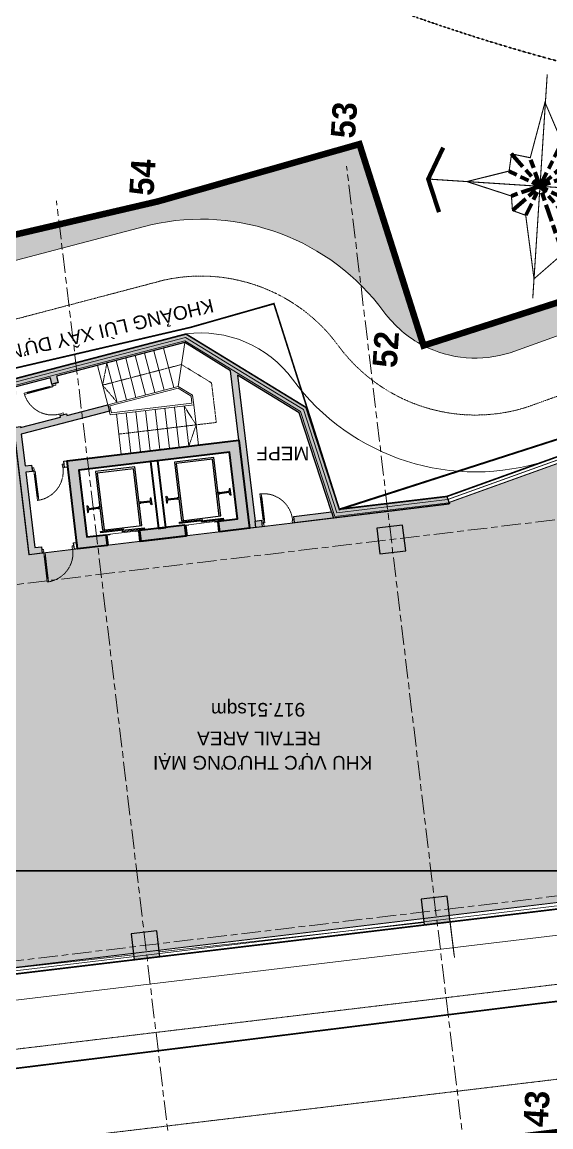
# Model space of a CAD drawing. Header units: millimetres. Extents: x -100356 to 314685, y 446 to 1273965.
# Drawn here: x 105653 to 121943, y 502782 to 536782 of the extents above; entities that cross this region are included whole.
import ezdxf
from ezdxf.xclip import XClip

# ---------------------------------------------------------------- set-up
doc = ezdxf.new("R2010")
doc.units = ezdxf.units.MM
doc.header["$XCLIPFRAME"] = 2
for name, pattern in [('20180221 BF$0$2-2', [10, 5, -5]), ('20180221 BF$0$b2$0$Kume - Key Plan Boundary', [16, 7.999999999999999, -2, 4, -2]), ('20180221 BF$0$b2$0$Kume - Setback', [13, 4.999999999999999, -2, 4, -2]), ('20180221 BF$0$Core - tb$0$HIDDEN', [0.375, 0.25, -0.125]), ('20180221 BF$0$DASHDOT', [1, 0.5, -0.25, 0, -0.25]), ('20180221 BF$0$HIDDEN', [0.375, 0.25, -0.125]), ('20180330-Ascent Plaza-TP-Ban ve so bo$0$gf$0$Dash', [6, 3, -3]), ('CENTER2', [28.574999999999996, 19.05, -3.174999999999999, 3.174999999999999, -3.174999999999999]), ('Dash', [6, 3, -3]), ('DASHED2', [0.375, 0.25, -0.125]), ('gf$0$CENTER2', [28.574999999999996, 19.05, -3.174999999999999, 3.174999999999999, -3.174999999999999]), ('gf$0$Core - tb$0$HIDDEN', [0.375, 0.25, -0.125]), ('gf$0$Dash', [6, 3, -3]), ('gf$0$Kume - Grid Line', [10.5, 5.999999999999999, -1.25, 2, -1.25])]:
    doc.linetypes.add(name, pattern=pattern)
for name, color, linetype in [('20180221 BF$0$10', 1, 'Continuous'), ('20180221 BF$0$sohieu_diem', 2, 'Continuous'), ('20180221 BF$0$TREE', 99, 'Continuous'), ('gf$0$Core - tb$0$CT3 MBT 11-31$0$Nqh-ME-01', 8, 'Continuous'), ('NAM', 3, 'Continuous')]:
    doc.layers.add(name, color=color, linetype=linetype)
for name, color, linetype, lineweight in [('20180221 BF$0$@ color hatch', 7, 'Continuous', 13), ('20180221 BF$0$b2$0$C-_SITEBNRY_E', 1, '20180221 BF$0$b2$0$Kume - Key Plan Boundary', 100), ('20180221 BF$0$QHH ÐỀ XUẤT ÐIỀU CHỈNH', 5, '20180221 BF$0$HIDDEN', 30), ('20180221 BF$0$setback', 1, 'Continuous', 13), ('20180221 BF$0$TUONG 2', 2, 'Continuous', 25), ('20180330-Ascent Plaza-TP-Ban ve so bo$0$@ color hatch', 7, 'Continuous', 13), ('20180330-Ascent Plaza-TP-Ban ve so bo$0$gf$0$A-_DETA----_E', 8, 'Continuous', 9), ('20180330-Ascent Plaza-TP-Ban ve so bo$0$KÍNH', 150, 'Continuous', 9), ('@ color hatch', 7, 'Continuous', 13), ('A.Axis', 251, 'CENTER2', 13), ('gf$0$A-_DETA----_E', 8, 'Continuous', 9), ('gf$0$A-_DOOR----_E', 7, 'Continuous', 9), ('gf$0$A-_WALLPRTN_E', 1, 'Continuous', 9), ('gf$0$A.Axis', 251, 'gf$0$CENTER2', 13), ('gf$0$A1 - dp$0$TUONG 2', 2, 'Continuous', 35), ('gf$0$Core - tb$0$1-thaythuong', 9, 'Continuous', 13), ('gf$0$Core - tb$0$A.Concrete', 210, 'Continuous', 35), ('gf$0$Core - tb$0$A.Thin', 8, 'Continuous', 13), ('gf$0$Core - tb$0$CUA', 5, 'Continuous', 9), ('GJ', 1, 'Continuous', 13), ('Hatch-wall', 251, 'Continuous', 5), ('KÍNH', 150, 'Continuous', 9), ('S-_COLN----_E', 7, 'Continuous', 9), ('TEXT', 6, 'Continuous', 20), ('TXT', 1, 'Continuous', 25)]:
    doc.layers.add(name, color=color, linetype=linetype, lineweight=lineweight)
doc.styles.add('20180221 BF$0$VAPTIMN', font='VNI-Aptima-Bold.TTF')
doc.styles.add('VnArial', font='Font - TrueType - Arial.ttf')

# ---------------------------------------------------------------- blocks, each defined once
blk = doc.blocks.new('gf$0$grid tower-gf')
at = {"layer": 'gf$0$A.Axis', "linetype": 'gf$0$Kume - Grid Line', "lineweight": 9, "ltscale": 100}
for p, q in [((-36334.14775710256, 25424.10828849398), (-32072.21389847872, -10155.64992343687)), ((-45270.26451454568, 24353.69239791072), (-41008.33065592189, -11226.06581402017)), ((-5450.200873018475, 16270.96912280655), (-66811.21818216422, 8920.818070296635)), ((-4082.447006091184, 4852.59579910124), (-65443.4643152369, -2497.555253408675))]:
    blk.add_line(p, q, dxfattribs=at)
blk = doc.blocks.new('Square - Concrete - 800-2072531-IDEA-1st Storey')
at = {"layer": 'Hatch-wall', "ltscale": 0.5}
h = blk.add_hatch(color=256, dxfattribs=at)
h.dxf.hatch_style = 1
h.paths.add_polyline_path([(-400.0000000000582, 400.0000000000146), (400, 400.0000000000073), (399.9999999999418, -400), (-400.0000000000582, -399.9999999999927)])
at = {"layer": 'S-_COLN----_E', "lineweight": 25}
for p, q in [((400, 400), (-400.0000000000582, 400)), ((-400.0000000000582, 400), (-400.0000000000582, -399.9999999999927)), ((399.9999999999418, -400), (400, 400)), ((-400.0000000000582, -399.9999999999927), (399.9999999999418, -400))]:
    blk.add_line(p, q, dxfattribs=at)
at = {"layer": 'TEXT', "color": 7, "ltscale": 0.5}
blk.add_lwpolyline([(-400.0000000000582, 400.0000000000146), (400, 400.0000000000073), (399.9999999999418, -400), (-400.0000000000582, -399.9999999999927)], close=True, dxfattribs=at)
blk = doc.blocks.new('SITE')
at = {"layer": 'GJ', "color": 2, "linetype": 'DASHED2', "ltscale": 200, "const_width": 50, "elevation": -1.53277294855317e-06}
blk.add_lwpolyline([(-1160.81639505917, 11822.56543983352), (38571.89058090094, 16750.10564390331), (72293.83119198002, 20682.01865234907), (72665.93298668478, 20725.40091659437), (70991.79475905074, 24793.97242829512), (67558.71321172311, 33008.61330619716), (67488.72564941837, 32988.16896476794), (63296.97417460548, 41856.2439627928), (55641.11397701863, 39398.49793158652), (32498.0134045966, 31968.91299656802), (30483.45593920327, 38296.36017735372), (27912.23902114679, 37565.9203514136), (20347.20191071602, 35807.48221048719), (-530.79163456487, 30760.13330863212), (-1185.958083242935, 35376.60854589431)], dxfattribs=at)
at = {"layer": 'TEXT', "insert": (28663.16985783901, 38043.27931546709, -1.948401880183878e-06), "char_height": 419.9999999999997, "width": 9274.317394939351, "attachment_point": 1, "rotation": 193.0884707814599, "style": 'VnArial'}
blk.add_mtext('KHOẢNG LÙI XÂY DỰNG (4m)', dxfattribs=at)
blk = doc.blocks.new('SECTION SYMBOL 2')
at = {"layer": 'TXT', "linetype": '20180221 BF$0$Core - tb$0$HIDDEN', "ltscale": 300, "const_width": 50, "elevation": -6.835362139881934e-05}
blk.add_lwpolyline([(76548.48422347303, -10458.68539390172), (-5470.140178640315, -10458.68539390172), (-5470.140178640315, -5227.792374822719), (-37733.1129112466, -5227.792393400334)], dxfattribs=at)
blk = doc.blocks.new('20180221 BF$0$HOAGIO')
for p, q in [((-25.45584412271637, -25.45584412271455), (14.1421356237297, 14.1421356237297)), ((27.57716446627455, -27.57716446627455), (-12.02081528017243, 12.02081528017152)), ((-7.653668647301856, -18.47759065022546), (6.122934917841121, 14.78207252018001)), ((11.86318640331683, -28.64026550784911), (-5.357568053112117, 12.93431345515819)), ((-30.48802457287365, -12.62855326804856), (12.93431345515728, 5.357568053112117)), ((21.2492292477591, -8.801718944398088), (-13.85819298767001, 5.740251485476619))]:
    blk.add_line(p, q)
for points, const_width in [([(-15.00000000000091, 46), (-9.095e-13, 52), (14.99999999999909, 46)], 2), ([(-9.095e-13, -52), (-9.095e-13, 52)], 0.5), ([(39.99999999999818, 0), (12.93431345515728, 5.357568053112117), (14.1421356237297, 14.1421356237297), (6.122934917841121, 14.78207252018001), (-9.095e-13, 34), (-5.357568053112117, 12.93431345515819), (-12.02081528017243, 12.02081528017152), (-13.85819298767001, 5.740251485476619), (-43.00000000000091, 0), (-30.48802457287365, -12.62855326804856), (-25.45584412271637, -25.45584412271455), (-7.653668647301856, -18.47759065022546), (-9.095e-13, -32), (11.86318640331683, -28.64026550784911), (27.57716446627455, -27.57716446627455), (21.2492292477591, -8.801718944398088), (38.99949714571085, 0.1980464127627783)], 0.5), ([(-52.00000000000091, 0), (51.99999999999818, 0)], 0.5)]:
    blk.add_lwpolyline(points, dxfattribs=dict(const_width=const_width))
blk = doc.blocks.new('20180221 BF$0$hientrang')
at = {"layer": '20180221 BF$0$10', "color": 1, "linetype": 'Continuous'}
for p, q in [((-63693.49329645954, 23681.6526457718, -1.858179988284186e-06), (-65904.15067557647, 31044.46418409038, -1.886014317536145e-06)), ((-63693.49329680879, 23681.65264577174, -1.858179988294717e-06), (-61541.21137807715, 17598.9162103057, -1.825363455708621e-06)), ((-61541.21137807715, 17598.9162103057, -1.825363455708621e-06), (-67604.21434801377, 15236.60907814873, -2.020484696103387e-06)), ((-67604.21434801377, 15236.60907814873, -2.020484696103387e-06), (-60190.24745342977, -3657.663051858603, -1.896598887675857e-06))]:
    blk.add_line(p, q, dxfattribs=at)
at = {"layer": '20180221 BF$0$10', "color": 1}
for p, q in [((-63693.49329564918, 23681.65264227794, -1.858179988278169e-06), (-65904.15067336091, 31044.46418711438, -1.886014317453461e-06)), ((-61541.21137796017, 17598.91621053877, -1.825363455703878e-06), (-63693.49329564918, 23681.65264227794, -1.858179988278169e-06)), ((-67604.21434824704, 15236.60907791596, -2.020484696111641e-06), (-61541.21137796017, 17598.91621053877, -1.825363455703878e-06)), ((-60190.24745377835, -3657.663051159296, -1.896598887682674e-06), (-67604.21434824704, 15236.60907791596, -2.020484696111641e-06))]:
    blk.add_line(p, q, dxfattribs=at)
at = {"layer": '20180221 BF$0$QHH ÐỀ XUẤT ÐIỀU CHỈNH', "linetype": '20180221 BF$0$2-2'}
blk.add_arc((210.2957807040584, -198.7077656214242, -5.848849489494402e-08), 59999.99999999986, 129.2709917849715, 179.618710633159, dxfattribs=at)
at = {"layer": '20180221 BF$0$setback', "color": 1, "linetype": '20180221 BF$0$DASHDOT', "ltscale": 200, "const_width": 199.9999999999989, "elevation": -1.53136088444266e-06}
blk.add_lwpolyline([(-98301.24391884258, 45605.8400378988), (-91529.78281577869, 9755.653253143071), (-85475.32684308884, -23635.66052553951), (-84460.66464128305, -29232.03362135284), (-81748.94080596283, -27875.47408140535), (-75755.22705784888, -24953.07855212162), (-64558.19236922431, -19417.28464416036), (-64637.91309548572, -19197.1832905529), (-55971.82822106247, -14408.17786640307), (-60190.24745332839, -3657.663051591982), (-67604.21434813045, 15236.60907791619), (-61541.21137807715, 17598.9162103057), (-63693.49329518929, 23681.65263762069), (-65904.15067941154, 31044.46418945078)], dxfattribs=at)
at = {"layer": '20180221 BF$0$sohieu_diem', "color": 3, "const_width": 93.75093750937491}
for points, elevation in [([(-63740.36872624262, 23681.71212892618, 1), (-63646.61786413623, 23681.59314631578, 1)], -1.856767924191024e-06), ([(-61588.08680913045, 17598.97570161114, 1), (-61494.33594702389, 17598.85671900027, 1)], -1.823951391610797e-06), ([(-67651.08977918379, 15236.6685692211, 1), (-67557.33891707732, 15236.54958661046, 1)], -2.019072632010319e-06)]:
    blk.add_lwpolyline(points, format="xyb", close=True, dxfattribs=dict(at, elevation=elevation))
at = {"layer": '20180221 BF$0$b2$0$C-_SITEBNRY_E', "color": 40, "linetype": '20180221 BF$0$b2$0$Kume - Setback', "lineweight": 18, "xscale": 66.35369608040816, "yscale": 66.35369602802675, "zscale": 66.35369609467332, "rotation": 359.9272838924928}
blk.add_blockref('20180221 BF$0$HOAGIO', (-62485.36325135281, 11967.11749795661, -6.943797690402102e-05), dxfattribs=at)
at = {"layer": '20180221 BF$0$sohieu_diem', "color": 3, "style": '20180221 BF$0$VAPTIMN'}
for s, p in [('54', (-63543.30154378183, 23831.46364467475, -1.852865715758786e-06)), ('53', (-61391.01962666942, 17748.72721735958, -1.820049183178559e-06)), ('52', (-68354.116887349, 16017.38481258485, -2.038967899206404e-06)), ('43', (-91379.59106437111, 9905.464260197245, -2.764921938109178e-06))]:
    blk.add_text(s, height=750.0075000750003, rotation=359.9272838922649, dxfattribs=at).set_placement(p)
blk = doc.blocks.new('gf$0$Chindler Elevator - Passenger_Servic - Passenger - 1_35t _18 Người_-1545864-IDEA-1st Storey')
at = {"layer": 'gf$0$Core - tb$0$CT3 MBT 11-31$0$Nqh-ME-01'}
for p, q in [((-610, 315.0000000000073), (-609.9999999999709, 2130.000000000015)), ((-609.9999999999709, 2130.000000000015), (610.0000000000146, 2130.000000000015)), ((-559.9999999999854, 2080.000000000016), (560.0000000000146, 2080.000000000018)), ((-559.9999999999854, 315.0000000000109), (-559.9999999999854, 2080.000000000016)), ((560.0000000000146, 2080.000000000018), (560.0000000000146, 315.0000000000073)), ((610.0000000000146, 2130.000000000015), (610.0000000000146, 315.0000000000036)), ((-999.9999999999854, 1115.000000000015), (-969.9999999999854, 1115.000000000016)), ((-1000, 915.0000000000127), (-999.9999999999854, 1115.000000000015)), ((-969.9999999999854, 1115.000000000016), (-950, 1030.000000000018)), ((-950, 1030.000000000018), (-659.9999999999854, 1030.000000000015)), ((-949.9999999999854, 1000.000000000016), (-950, 1030.000000000018)), ((-659.9999999999854, 1040.000000000013), (-610, 1040.000000000018)), ((-660, 990.0000000000146), (-659.9999999999854, 1040.000000000013)), ((-610, 990.0000000000164), (-610, 1040.000000000018)), ((660.0000000000146, 1040.000000000009), (610.0000000000146, 1040.000000000013)), ((610.0000000000146, 1040.000000000013), (610.0000000000146, 990.0000000000091)), ((660.0000000000146, 1040.000000000009), (660.0000000000146, 990.0000000000109)), ((950, 1030.000000000007), (660.0000000000146, 1030.000000000009)), ((970, 1115.000000000007), (950, 1030.000000000007)), ((950, 1030.000000000007), (950.0000000000146, 1000.000000000009)), ((1000.000000000015, 1115.000000000007), (970, 1115.000000000007)), ((1000.000000000015, 1115.000000000007), (1000, 915.0000000000091)), ((-1000, 915.0000000000127), (-969.9999999999854, 915.0000000000127)), ((-969.9999999999854, 915.0000000000127), (-949.9999999999854, 1000.000000000016)), ((-949.9999999999854, 1000.000000000016), (-660, 1000.000000000015)), ((-660, 990.0000000000146), (-610, 990.0000000000164)), ((660.0000000000146, 990.0000000000109), (610.0000000000146, 990.0000000000091)), ((950.0000000000146, 1000.000000000009), (660, 1000.000000000009)), ((970, 915.0000000000109), (950.0000000000146, 1000.000000000009)), ((1000, 915.0000000000091), (970, 915.0000000000109)), ((1.455191522836685e-11, 237.4999999999945), (-674.9999999999854, 237.4999999999982)), ((-674.9999999999854, 237.4999999999982), (-674.9999999999854, 194.9999999999982)), ((-674.9999999999854, 194.9999999999982), (0, 194.9999999999964)), ((610.0000000000146, 315.0000000000036), (-610, 315.0000000000073)), ((-404.9999999999854, 165), (-524.9999999999854, 164.9999999999982)), ((-524.9999999999854, 164.9999999999982), (-524.9999999999854, -165.0000000000018)), ((-495, -165), (-494.9999999999854, 149.9999999999982)), ((-494.9999999999854, 149.9999999999982), (-404.9999999999854, 149.9999999999964)), ((-404.9999999999854, 149.9999999999964), (-404.9999999999854, 165)), ((675, 280), (-30, 279.9999999999982)), ((-30, 279.9999999999982), (-29.99999999998545, 237.4999999999945)), ((-29.99999999998545, 237.4999999999945), (675, 237.4999999999964)), ((0, 194.9999999999964), (1.455191522836685e-11, 237.4999999999945)), ((525.0000000000146, 165), (405.0000000000146, 165)), ((405.0000000000146, 165), (405, 150)), ((405, 150), (495.0000000000146, 149.9999999999982)), ((495.0000000000146, 149.9999999999982), (495.0000000000146, -165.0000000000018)), ((525.0000000000146, -165), (525.0000000000146, 165)), ((675, 237.4999999999964), (675, 280)), ((-524.9999999999854, -165.0000000000018), (-495, -165)), ((495.0000000000146, -165.0000000000018), (525.0000000000146, -165))]:
    blk.add_line(p, q, dxfattribs=at)
blk = doc.blocks.new('*U565')
blk.add_line((69.99999999998566, -100.0000000000102), (69.99999999990601, -800.0000000000101))
for points in [[(1.597125426381356e-11, 110.0000000000001), (60.00000000001597, 109.9999999999914), (60.00000000000564, 39.99999999999136), (50.00000000000564, 39.99999999999281), (50, -7.204903340607416e-12), (0, 0)], [(1000.000000000016, 109.999999999877), (940.0000000000161, 109.9999999998857), (940.0000000000057, 39.99999999988565), (950.0000000000057, 39.99999999988422), (950, -1.158060314311361e-10), (1000, -1.230393564811739e-10)], [(50, -7.204903340607416e-12), (49.99999999989144, -900.0000000000074), (89.99999999989144, -900.0000000000128), (90, -1.297451035497943e-11)], [(49.99999999998567, -100.0000000000073), (89.99999999998566, -100.000000000013), (89.99999999990601, -800.0000000000128), (49.999999999906, -800.0000000000069)]]:
    blk.add_lwpolyline(points, close=True)
at = {"linetype": 'gf$0$Core - tb$0$HIDDEN'}
blk.add_arc((50, -7.204903340607416e-12), 900.0000000000005, 269.9999999999899, 359.9999999999918, dxfattribs=at)
blk = doc.blocks.new('*U566')
blk.add_line((70.00000000001455, 99.99999999998994), (70.00000000013709, 799.99999999999))
for points in [[(50, -7.23332505003782e-12), (50.0000000001514, 899.999999999993), (90.00000000015142, 899.9999999999868), (90, -1.301714291912504e-11)], [(50.00000000001455, 99.99999999999284), (90.00000000001455, 99.99999999998704), (90.00000000013709, 799.9999999999868), (50.00000000013708, 799.9999999999925)], [(-1.580247044330463e-11, -110.0000000000001), (59.9999999999842, -110.0000000000087), (59.99999999999409, -40.0000000000087), (49.99999999999409, -40.00000000000725), (50, -7.23332505003782e-12), (0, 0)], [(999.9999999999844, -110.0000000001659), (939.9999999999844, -110.0000000001572), (939.9999999999941, -40.00000000015717), (949.9999999999941, -40.00000000015864), (950, -1.586073494763696e-10), (1000, -1.65812252816977e-10)]]:
    blk.add_lwpolyline(points, close=True)
at = {"linetype": 'gf$0$Core - tb$0$HIDDEN'}
blk.add_arc((50, -7.23332505003782e-12), 900.0000000000005, 359.9999999999918, 89.99999999999349, dxfattribs=at)

msp = doc.modelspace()

# ---------------------------------------------------------------- hatches: boundary and pattern name
at = {"layer": '@ color hatch', "ltscale": 0.5}
h = msp.add_hatch(dxfattribs=at)
h.set_pattern_fill('CROSS', color=139, scale=300)
h.set_pattern_definition([(0, (403133.1360193419, 611737.2349719522), (75, 75), [37.5, -112.5]), (90, (403151.8860193419, 611718.4849719522), (-74.99999999999999, 75), [37.5, -112.5])])
edge = h.paths.add_edge_path()
edge.add_line((89436.41709658997, 521620.8453593897), (87938.48235613159, 521231.1742295966))
edge.add_arc((86679.68343367339, 526070.1230072558), 4999.999999999264, 219.0014867065798, 284.5816716310036, ccw=False)
edge.add_line((82794.0352754882, 522923.4202264415), (81729.2710505087, 522923.4202264415))
edge.add_line((81729.2710505087, 522923.4202264415), (79041.02479783299, 532423.4178103965))
edge.add_line((79041.02479783299, 532423.4178103965), (42090.75543612409, 532423.4178103965))
edge.add_line((42090.7554361241, 532423.4178103965), (42090.80499125597, 532512.6047125595))
edge.add_arc((42490.80492951057, 532512.3824596365), 400.0000000000508, 90.39875409708452, 179.968164612199, ccw=False)
edge.add_line((42488.02112322329, 532912.3727725475), (76917.82862226438, 533151.9933620731))
edge.add_arc((76941.99378300538, 529679.8299968787), 3472.247455120651, 7.678331574966876, 90.39875409707878, ccw=False)
edge.add_line((80383.10837459184, 530143.761842264), (80769.82105241953, 527418.7648844988))
edge.add_arc((87700.50644836888, 528402.3197105001), 7000.127152657728, 188.0770856720448, 284.3581726426067)
edge = h.paths.add_edge_path()
edge.add_arc((87695.42396088385, 528401.5176587474), 3494.982392217105, 188.0757745180814, 235.93068043314912, ccw=False)
edge.add_line((84235.10080474713, 527910.5333646896), (83848.38812691938, 530635.5303224549))
edge.add_arc((76917.82862226466, 529651.9933620733), 6999.999999999753, 8.077085672045449, 90.0000000000019)
edge.add_line((76917.82862226442, 536651.9933620731), (76917.56209183733, 536667.4240833559))
edge.add_line((76917.56209183733, 536667.4240833559), (84112.83309945445, 536955.0934179454))
edge.add_line((84112.83309945445, 536955.0934179454), (85737.55052089637, 525506.4125630904))
edge = h.paths.add_edge_path()
edge.add_line((85737.68835644277, 525506.3918420575), (102351.4454624854, 529522.8423933522))
edge.add_line((102351.4454624854, 529522.8423933522), (109839.3445053273, 531263.3503485854))
edge.add_line((109839.3445053273, 531263.3503485854), (116045.9014923957, 533026.5895109922))
edge.add_line((116045.9014923957, 533026.5895109922), (118019.9537081746, 526826.3637333594))
edge.add_arc((119619.6628507639, 529939.389698415), 3499.999999999136, 216.3524948346986, 242.80245899708592, ccw=False)
edge.add_arc((111163.1147119991, 523715.5007552655), 6999.999999996357, 36.35249483465252, 102.7523131960873)
edge.add_line((109617.9570264048, 530542.8346219076), (88525.6975026797, 525000.3528360141))
edge.add_arc((87703.24956619726, 528402.349219283), 3499.999999999753, 235.8342466810172, 283.59074592841307, ccw=False)
edge = h.paths.add_edge_path()
edge.add_line((118016.9483804641, 526825.3409075359), (137345.3674876983, 533030.2980131368))
edge.add_line((137345.3674876983, 533030.2980131368), (137832.9650822176, 532765.5220722668))
edge.add_line((137832.9650822176, 532765.5220722667), (120689.4852287148, 526606.9011268471))
edge.add_arc((119617.6968903851, 529951.9454292522), 3512.556281005599, 242.88861355448068, 287.76602013383024, ccw=False)
edge = h.paths.add_edge_path()
edge.add_line((97071.04676677175, 507765.1966983163), (96437.5950026257, 506959.2908646603))
edge.add_line((96437.5950026257, 506959.2908646603), (94736.3795191504, 508296.4668772862))
edge.add_arc((90719.59838850446, 503186.1372059011), 6500.000000134758, 51.83222342958886, 89.94552565730741)
edge.add_line((90725.77830571953, 509686.134268237), (89937.7828422947, 509686.134268237))
edge.add_line((89937.7828422947, 509686.134268237), (89937.78284235676, 510323.3297056261))
edge.add_line((89937.78284235676, 510323.3297056261), (93816.47426606352, 510323.3297056261))
edge.add_line((93816.47426606352, 510323.3297056261), (97071.04676677175, 507765.1966983163))
edge = h.paths.add_edge_path()
edge.add_line((79665.12967866861, 509835.3456129305), (80607.32094722106, 510323.3297052232))
edge.add_line((80607.32094722106, 510323.3297052232), (84937.78284229756, 510323.3297054101))
edge.add_line((84937.78284229756, 510323.3297054101), (84937.78284232352, 509723.3297054093))
edge.add_line((84937.78284232352, 509723.3297054093), (84791.23631615126, 509725.417757705))
edge.add_arc((84720.99482065636, 504795.6335855759), 4930.284560901516, 89.1836825342534, 127.1872254183928)
edge.add_line((81741.0247978324, 508723.4172500022), (80241.0247978324, 508723.4172500022))
edge.add_line((80241.0247978324, 508723.4172500022), (79665.12967866861, 509835.3456129305))
edge = h.paths.add_edge_path()
edge.add_line((91554.12393892846, 502708.4596272468), (85096.37468669545, 502708.4596272468))
edge.add_arc((85096.37468669539, 497708.4596272466), 5000.000000000175, 89.99999999999933, 96.86689803700875)
edge.add_line((84498.55836202383, 502672.5925466957), (82274.94700932717, 502404.8093934366))
edge.add_arc((82696.5315840002, 498932.5763338683), 3497.732976309268, 96.92273787894665, 140.0103766651834)
edge.add_line((80016.70553522701, 501180.3904547151), (79997.84024625899, 501152.1648820118))
edge.add_arc((80247.25841450835, 500985.4598210595), 299.9999999999886, 146.2421920089721, 281.3066389682706)
edge.add_line((80306.07634507834, 500691.2822368633), (81150.45971891475, 500860.108433436))
edge.add_line((81150.45971891475, 500860.108433436), (91589.80447458742, 502110.5890188023))
edge.add_arc((91554.12393892846, 502408.4596272468), 300.0000000000119, 276.8306492592316, 450)
h.paths.add_polyline_path([(73941.79359526366, 501126.3996667875), (75241.79359526355, 501126.3996667875), (75241.79359526355, 507544.3907764651), (73941.79359526355, 507544.3907764651)])
edge = h.paths.add_edge_path(flags=17)
edge.add_line((40779.51301659742, 501121.8494100659), (42692.5518764081, 501123.4329474772))
edge.add_arc((53136.53107315161, 502117.5537154353), 10491.18570816936, 185.4373749015582, 270.0199407326778)
edge.add_line((53140.18233555234, 491626.368642643), (67813.77533949964, 491626.368642643))
edge.add_arc((67287.2916141331, 491027.5145004929), 797.3778255295434, -40.56889931432357, 48.67962134484401, ccw=False)
edge.add_arc((65268.98842760285, 492825.0837575894), 3500.000000000181, 269.93668688141946, 318.56590344650164, ccw=False)
edge.add_line((65265.12085006368, 489325.0858944693), (50841.77155236195, 489341.0240247106))
edge.add_arc((50846.7314209481, 492844.4210051248), 3503.400491332957, 234.4519656234852, 269.918884628646, ccw=False)
edge.add_line((48809.90597394166, 489993.9548851544), (42103.13086189661, 494789.4881302398))
edge.add_arc((44138.86401757626, 497636.5551331159), 3499.999999999891, 180, 234.4341633763456, ccw=False)
edge.add_line((40638.86401757638, 497636.5551331159), (40779.51301659742, 501121.8494100659))
edge = h.paths.add_edge_path()
edge.add_line((27372.83717510086, 515162.9153750066), (27196.60972214973, 510021.1920555928))
edge.add_line((27196.60972214973, 510021.1920555927), (29828.17622807883, 508257.7411276089))
edge.add_line((29828.17622807883, 508257.7411276089), (29796.31244695448, 507297.7850457795))
edge.add_line((29796.31244695448, 507297.7850457795), (35957.23296109464, 507270.2374234915))
edge.add_line((35957.23296109464, 507270.2374234915), (35974.31301791942, 504309.1371122743))
edge.add_line((35974.31301791942, 504309.1371122743), (35929.46099784114, 496299.1583750647))
edge.add_line((35929.46099784114, 496299.1583750647), (36078.37729873909, 490697.8795916096))
edge.add_line((36078.37729873909, 490697.8795916096), (36004.42971856257, 487696.4086664193))
edge.add_line((36004.42971856257, 487696.4086664193), (36054.20632055977, 485829.2950132075))
edge.add_line((36054.20632055977, 485829.2950132075), (72941.97586984938, 485774.8382270295))
edge.add_line((72941.97586984937, 485774.8382270295), (72941.97586984937, 491323.3442839534))
edge.add_line((72941.97586984937, 491323.3442839534), (71061.59820766379, 488875.0294890621))
edge.add_arc((64850.80312188458, 493645.1025074827), 7831.192259075477, 273.06104795365746, 322.4746790404605, ccw=False)
edge.add_line((65268.98842760297, 485825.0837575893), (50837.9039748226, 485841.0261615906))
edge.add_arc((50845.63704970269, 492841.0154144287), 6999.993524303777, 234.4341464026013, 269.936703849529, ccw=False)
edge.add_line((46774.17281798203, 487146.8878824784), (40067.39770565705, 491942.4211277639))
edge.add_arc((44138.86401627649, 497636.555132481), 6999.999998727482, 177.6276669867501, 234.4341633763442, ccw=False)
edge.add_line((37144.86347583791, 497926.3074793735), (37422.62485432746, 504627.5239867584))
edge.add_arc((33909.28826873563, 504508.0571201868), 3515.36716373504, 1.947525017635709, 89.89839567274701)
edge.add_arc((34399.46405272418, 515034.5361257405), 7027.799549573174, 178.9532999258249, 266.05142583584296, ccw=False)
edge = h.paths.add_edge_path(flags=17)
edge.add_line((32240.89168058556, 513417.6179930803), (32240.89168058556, 512245.4654582565))
edge.add_arc((34372.76763035257, 515031.3559150803), 3508.002380645896, 232.5753231733549, 269.9784317178729)
edge.add_line((34371.44708660739, 511523.3537829855), (42098.08250748005, 511523.3537829855))
edge.add_line((42098.08250748005, 511523.3537829855), (42098.08250748005, 513423.415117143))
edge.add_line((42098.08250748005, 513423.4151171431), (32240.89168058556, 513417.6179930803))
h.paths.add_polyline_path([(27674.14049410348, 527016.5163353699), (27686.99932180362, 527215.4012408063), (27259.68723729363, 527243.0289406403), (26871.54416097391, 528640.395280446), (26469.22147353185, 532762.1468678636), (26469.22147353185, 559295.0261272818), (25866.13472104159, 559191.9470268354), (26203.51330048817, 551702.1356839973), (26288.13492041901, 538646.21832502), (25993.28912159555, 535582.0883531683), (26674.45693019754, 528603.5992318147), (27105.00670549337, 527052.6121653989)])
h = msp.add_hatch(color=31, dxfattribs=at)
edge = h.paths.add_edge_path()
edge.add_line((46565.66519672563, 522823.290299081), (46565.66519672563, 527123.2589606773))
edge.add_line((46565.66519672563, 527123.2589606773), (44290.6651616618, 527123.2076584096))
edge.add_line((44290.6651616618, 527123.2076584096), (44290.67417672771, 529523.2951461959))
edge.add_line((44290.67417672771, 529523.295146196), (48841.02556865039, 529523.2726247321))
edge.add_line((48841.02556865039, 529523.2726247321), (48841.02556865039, 532223.290299081))
edge.add_line((48841.02556865039, 532223.290299081), (72890.7537965799, 532223.290299081))
edge.add_line((72890.75379657988, 532223.290299081), (72890.75379657988, 530723.3542821517))
edge.add_line((72890.75379657988, 530723.3542821517), (77741.02479783299, 530723.3542821476))
edge.add_line((77741.02479783299, 530723.3542821476), (77741.02479783299, 532123.3528368602))
edge.add_line((77741.02479783299, 532123.3528368602), (78889.76597755261, 532223.417822477))
edge.add_line((78889.76597755261, 532223.417822477), (80213.29676464996, 527546.1908231577))
edge.add_line((80213.29676464996, 527546.1908231577), (81578.01251712265, 522723.4202264414))
edge.add_line((81578.01251712265, 522723.4202264415), (82699.7863876579, 522723.4202264415))
edge.add_arc((86679.6834336735, 526070.1230072568), 5200.000000000047, 220.0605413653841, 284.5816716310001)
edge.add_line((87988.83431302993, 521037.6162784902), (89366.89452162296, 521396.1033766938))
edge.add_line((89366.89452162296, 521396.1033766938), (90071.82136088265, 518686.2942035862))
edge.add_line((90071.82136088265, 518686.2942035862), (102648.9627270491, 521974.9892419661))
edge.add_line((102648.9627270491, 521974.9892419661), (101940.0145514489, 524686.2596157016))
edge.add_line((101940.0145514489, 524686.2596157015), (105254.5436055739, 525552.9490276683))
edge.add_line((105254.5436055739, 525552.9490276683), (105873.7407390952, 520392.7008868559))
edge.add_line((105873.7407390952, 520392.700886856), (115248.8087267233, 521517.6497393332))
edge.add_line((115248.8087267233, 521517.6497393333), (118790.5230885537, 521947.3578752135))
edge.add_line((118790.5230885537, 521947.3578752134), (118785.2578844362, 521990.7544215752))
edge.add_line((118785.2578844362, 521990.7544215753), (125805.352893473, 524512.9008449174))
edge.add_line((125805.352893473, 524512.9008449174), (127750.2360272143, 510359.7353359142))
edge.add_line((127750.2360272143, 510359.7353359142), (100229.6828773164, 507063.1761918295))
edge.add_line((100229.6828773164, 507063.1761918295), (94046.37778030946, 511923.3297056261))
edge.add_line((94046.37778030946, 511923.3297056261), (79547.94405379157, 511920.9975727952))
edge.add_line((79547.94405379157, 511920.9975727952), (79547.17960762138, 516673.4164698059))
edge.add_line((79547.17960762138, 516673.4164698059), (72140.74883876658, 516673.4164698059))
edge.add_line((72140.74883876658, 516673.4164698059), (72140.74883876658, 522823.2902990811))
edge.add_line((72140.74883876658, 522823.2902990811), (46565.66519672562, 522823.290299081))
h.paths.add_polyline_path([(51590.83894692017, 520923.2881719281), (51590.83893716125, 516623.5079917912), (63470.88109833962, 516623.507964828), (63470.88109833979, 518520.2659416859), (62390.88110800902, 518520.2659416859), (62190.88110800902, 518520.2659416859), (62190.73922839376, 520923.2902991599)], flags=17)
at = {"layer": 'NAM', "ltscale": 0.5}
h = msp.add_hatch(color=252, dxfattribs=at)
h.dxf.hatch_style = 1
h.paths.add_polyline_path([(111746.8015513345, 521095.825510832), (111707.485671797, 521423.4751127182), (112288.3190569603, 521493.171444626), (112041.7012671334, 523548.4280382753), (107404.9629616529, 522992.0487733035), (107651.5807514794, 520936.7921796569), (108232.4141366401, 521006.4885115639), (108271.7300161774, 520678.8389096776), (107363.24702913, 520569.8266982331), (107037.9974802298, 523280.3824956554), (112330.0349894836, 523915.3935196986), (112655.284538384, 521204.8377222763)])
h.paths.add_polyline_path([(110664.9642112498, 521298.3791323719), (109274.9355971872, 521131.5844919102), (109314.2514767246, 520803.934890024), (110704.2800907874, 520970.7295304856)], flags=17)
h.paths.add_polyline_path([(125824.8921477459, 524329.881424635), (125778.6614607573, 524715.8275044172), (131668.7819014969, 526832.0020267764), (132214.6101629286, 522275.2824222043), (127498.3255292238, 521710.3406076037), (127468.591749508, 521958.566114641), (131936.6508761752, 522493.7741495256), (131457.8855749736, 526490.6343125612), (126050.5662788937, 524547.8800925696), (126073.117654783, 524359.6152043508)])
h.paths.add_polyline_path([(125944.0284852097, 523337.02627299), (126192.050084307, 523366.7356275214), (126203.9435961934, 523267.4454247066), (127445.0711313787, 523416.1143232855), (127468.8581551513, 523217.5339176558), (126227.730619966, 523068.8650190769), (126376.3995185451, 521827.7374838914), (126475.6897213597, 521839.6309957777), (126505.4235010755, 521591.4054887406), (126157.9077912235, 521549.7781971385)])
h.paths.add_polyline_path([(106271.0816895033, 520438.773766441), (105873.9306569199, 520391.1181548812), (105403.7470064642, 524309.5218049551), (105602.3225227588, 524333.3496107353), (105606.1812107873, 524301.1921819495), (106840.4473135642, 524624.1397562814), (106827.790808733, 524672.5113686864), (107021.2772583066, 524723.1373879989), (107033.9337631377, 524674.7657755938), (108291.5956853658, 525003.8349011247), (108342.2217046782, 524810.3484515512), (105630.2327083773, 524100.7524689671), (105747.2566243143, 523125.5017580833), (105945.832140609, 523149.3295638635), (105969.6599463833, 522950.7540475681), (105771.0844300945, 522926.9262417886), (106048.6783674343, 520613.5214769561), (106247.253883729, 520637.3492827364)])
h.paths.add_polyline_path([(118738.9462189083, 522186.6320169316), (118823.4751166539, 521951.3558697217), (114045.3131524406, 521371.6323627377), (114021.4853466604, 521570.2078790324), (115186.098604776, 521709.9541027425), (114191.5589880256, 524759.769697827), (112290.7938230141, 525921.1314937464), (112830.0322488995, 521427.2410443424), (113028.607765187, 521451.0688501312), (113052.4355709958, 521252.493333755), (112655.284538384, 521204.8377222767), (112073.4223640509, 526053.944801045), (110662.2116912466, 526916.1902754242), (106717.521142435, 525884.0560854286), (106768.1471617443, 525690.5696358666), (106574.6607121708, 525639.9436165541), (106524.0346928614, 525833.4300661162), (105455.8593508498, 525553.94038809), (105483.1834938574, 525326.2271922086), (105284.6079775629, 525302.3993864284), (105236.0116393494, 525707.3902210754), (105224.3935727212, 525751.7930497656), (110701.8101405036, 527184.9672981638), (114400.6357339839, 524924.9959912868), (115423.3499038236, 521788.7814333566)])

# ---------------------------------------------------------------- linework, layer by layer
at = {"color": 3, "linetype": 'Dash', "ltscale": 30, "const_width": 49.99999999999999, "elevation": 6.81624271377629e-05}
msp.add_lwpolyline([(87941.56009356152, 521235.0887755874), (110701.8062044983, 527181.8779488183), (114400.6357339842, 524921.9066419413), (115425.0573045871, 521789.3295569303), (118738.9462188865, 522183.542667578), (134710.9734933581, 527921.8982510044), (136710.2289590476, 511231.5814997986), (100171.2196701819, 506854.7429418679)], dxfattribs=at)
at = {"layer": '20180221 BF$0$@ color hatch', "color": 7, "linetype": '20180221 BF$0$HIDDEN', "ltscale": 1000, "const_width": 30, "elevation": 6.757266027413833e-05}
msp.add_lwpolyline([(105254.5436055739, 525552.9490276683), (105873.7407390952, 520392.700886856), (115248.8087267233, 521517.6497393333), (118790.5230885537, 521947.3578752134), (118785.2578844362, 521990.7544215753), (125805.352893473, 524512.9008449174), (127750.2360272143, 510359.7353359142), (100229.6828773164, 507063.1761918295)], dxfattribs=at)
at = {"layer": '20180221 BF$0$TUONG 2', "ltscale": 0.5}
for points, elevation in [([(105224.3935727212, 525751.7930497656), (110701.8101405036, 527184.9672981638), (114400.6357339839, 524924.9959912868), (115423.3499038236, 521788.7814333566), (118738.9462189083, 522186.6320169316), (118823.4751166539, 521951.3558697217), (114045.3131524406, 521371.6323627377), (114021.4853466604, 521570.2078790324), (115186.098604776, 521709.9541027425), (114191.5589880256, 524759.769697827), (112290.7938230141, 525921.1314937464), (112830.0322488995, 521427.2410443424), (113028.607765187, 521451.0688501312), (113052.4355709958, 521252.493333755), (112655.284538384, 521204.8377222767), (112073.4223640509, 526053.944801045), (110662.2116912466, 526916.1902754242), (106717.521142435, 525884.0560854286), (106768.1471617443, 525690.5696358666), (106574.6607121708, 525639.9436165541), (106524.0346928614, 525833.4300661162), (105455.8593508498, 525553.94038809)], 6.678122077146678e-05), ([(106574.6607121708, 525639.9436165541), (106768.1471617443, 525690.5696358666)], 6.678123241804588e-05), ([(106827.790808733, 524672.5113686864), (107021.2772583066, 524723.1373879989)], 6.67812327357095e-05)]:
    msp.add_lwpolyline(points, dxfattribs=dict(at, elevation=elevation))
for points, elevation in [([(106271.0816895033, 520438.773766441), (105873.9306569199, 520391.1181548812), (105403.7470064642, 524309.5218049551), (105602.3225227588, 524333.3496107353), (105606.1812107873, 524301.1921819495), (106840.4473135642, 524624.1397562814), (106827.790808733, 524672.5113686864), (107021.2772583066, 524723.1373879989), (107033.9337631377, 524674.7657755938), (108291.5956853658, 525003.8349011247), (108342.2217046782, 524810.3484515512), (105630.2327083773, 524100.7524689671), (105747.2566243143, 523125.5017580833), (105945.832140609, 523149.3295638635), (105969.6599463833, 522950.7540475681), (105771.0844300945, 522926.9262417886), (106048.6783674343, 520613.5214769561), (106247.253883729, 520637.3492827364)], 6.678122077146678e-05), ([(106962.5375278555, 523069.8930764786), (106938.7097220764, 523268.4685927641), (107037.9974802298, 523280.3824956554), (107061.8252860101, 523081.8069793602)], 6.67809363993258e-05), ([(114045.3131524395, 521371.6323627469), (114021.4853466603, 521570.2078790324), (115186.098604776, 521709.9541027425), (115249.3125691127, 521516.1046763205)], 6.678122480296815e-05), ([(112853.8600546787, 521228.665528057), (112830.0322488995, 521427.2410443424), (113028.607765197, 521451.0688500479), (113052.4355709773, 521252.4933337527)], 6.678122077146678e-05), ([(107263.9592712108, 520557.9127953797), (107240.1314654316, 520756.4883116651), (107339.419223585, 520768.4022145565), (107363.2470293653, 520569.8266982614)], 6.678122190871042e-05)]:
    msp.add_lwpolyline(points, close=True, dxfattribs=dict(at, elevation=elevation))
at = {"layer": '20180330-Ascent Plaza-TP-Ban ve so bo$0$@ color hatch', "color": 139, "ltscale": 0.5, "elevation": 6.706806565628018e-05}
for points in [[(85737.68835644277, 525506.3918420575), (102351.4454624854, 529522.8423933522), (109839.3445053273, 531263.3503485854), (116045.9014923957, 533026.5895109922), (118019.9537081746, 526826.3637333594, -0.115924881621918), (116800.8134711762, 527864.7600506966, 0.298112084596343), (109617.9570264048, 530542.8346219076), (88525.6975026797, 525000.3528360141, -0.2114463366983028)], [(110701.8101405038, 527184.9672981638), (114400.6357339838, 524924.9959912868), (115423.3499038234, 521788.7814333565), (118738.9462189101, 522186.6320169265), (121826.0577033502, 523296.2111102339, -0.3250178610943656), (113981.9640915862, 525790.1304029799, 0.2736684732394846)]]:
    msp.add_lwpolyline(points, format="xyb", close=True, dxfattribs=at)
at = {"layer": '20180330-Ascent Plaza-TP-Ban ve so bo$0$gf$0$A-_DETA----_E', "color": 190, "linetype": '20180330-Ascent Plaza-TP-Ban ve so bo$0$gf$0$Dash'}
msp.add_lwpolyline([(32596.73758039332, 534139.6622416194), (76881.2783788652, 534901.8661301712, -0.3754859594212059), (82115.74825073521, 530389.6460825031), (82502.46092856301, 527664.649124738, 0.4486096833341701), (89034.6437514636, 523324.680184475), (110004.2464477993, 528836.0011552452)], format="xyb", dxfattribs=at)
at = {"layer": '20180330-Ascent Plaza-TP-Ban ve so bo$0$gf$0$A-_DETA----_E', "color": 190, "linetype": '20180330-Ascent Plaza-TP-Ban ve so bo$0$gf$0$Dash', "elevation": 6.706806565628018e-05}
msp.add_lwpolyline([(110004.2464477993, 528836.0011552452, -0.2981120845963416), (115391.3887813807, 526827.4452268389, 0.3239826273489703), (121255.7812492741, 524950.8411533922), (148979.6158350692, 534910.3470312224)], format="xyb", dxfattribs=at)
at = {"layer": '20180330-Ascent Plaza-TP-Ban ve so bo$0$gf$0$A-_DETA----_E', "elevation": 6.678122077146678e-05}
msp.add_lwpolyline([(98250.38311156163, 506838.2847347857, 0.1975426147000635), (100815.0774464841, 506126.1487014898), (136805.2894550899, 510437.2489127213), (136710.1432540839, 511231.5547229183), (100171.2201357019, 506854.7434691077), (100171.2201357019, 506854.7434691077), (100171.2201357019, 506854.7434691077)], format="xyb", dxfattribs=at)
at = {"layer": '20180330-Ascent Plaza-TP-Ban ve so bo$0$gf$0$A-_DETA----_E', "color": 152, "linetype": '20180330-Ascent Plaza-TP-Ban ve so bo$0$gf$0$Dash', "elevation": 6.599884758268873e-05}
msp.add_lwpolyline([(84264.45677266973, 508186.1372060358), (90719.59838855108, 508186.1372060358, -0.1680952651853838), (93809.43002747353, 507117.1600300746), (95869.57156739295, 505497.8637818611, 0.1989052270078354), (99554.07880055536, 504464.3764652184), (144535.1256027551, 509852.4469862815)], format="xyb", dxfattribs=at)
at = {"layer": '20180330-Ascent Plaza-TP-Ban ve so bo$0$KÍNH', "elevation": 6.678122077146678e-05}
for points in [[(82794.0352754882, 522923.4202264415, 0.2942220588478587), (87938.48235613159, 521231.1742295966), (89436.41709658997, 521620.8453593897), (110701.8101405034, 527184.9672981638), (112547.8595831255, 526057.0366439703), (113256.3832970133, 525624.130786919), (114400.6357339838, 524924.9959912868), (115423.3499038234, 521788.7814333566), (118738.9462189081, 522186.6320169316), (134710.9774293677, 527924.9876003121), (136710.1432540839, 511231.5547229183), (100171.2196701819, 506854.7429418679), (93977.18454903671, 511723.3297056261), (79468.83181385467, 511723.3297056261), (79396.53542875206, 511723.3297056261)], [(82716.32231232447, 522860.4861708252, 0.294222058847862), (87963.65833458076, 521134.3952540434), (89461.66160329546, 521524.0842107033), (110685.9707608006, 527077.456489068), (112495.7216726295, 525971.7041279572), (113204.2453865173, 525538.798270906), (114317.0050356004, 524858.9054739028), (115353.734969939, 521679.7107305422), (118762.1020516721, 522088.6932192534), (134626.6177618835, 527788.4211438835), (136598.9622485693, 511318.9517819511), (100200.451928858, 506958.9593915298), (94011.78116467303, 511823.3297056261), (79468.83181385467, 511823.3297056261), (79396.53542875206, 511823.3297056261)], [(82638.60934916073, 522797.5521152089, 0.2942220588478637), (87988.83431302993, 521037.6162784902), (89486.90611000101, 521427.3230620169), (110670.1313810978, 526969.9456799722), (112443.5837621335, 525886.3716119442), (113152.1074760213, 525453.4657548929), (114233.3743372171, 524792.8149565189), (115284.1200360547, 521570.6400277278), (118785.2578844361, 521990.7544215753), (134542.2580943994, 527651.854687455), (136487.7812430547, 511406.3488409839), (100229.6841875341, 507063.1758411917), (94046.37778030934, 511923.3297056261), (79468.83181385467, 511923.3297056261), (79396.53542875206, 511923.3297056261)]]:
    msp.add_lwpolyline(points, format="xyb", dxfattribs=at)
at = {"layer": '@ color hatch', "color": 139, "ltscale": 0.5}
for points, elevation in [([(85737.68835644283, 525506.3918420575), (102351.4454624854, 529522.8423933522), (109839.3445053274, 531263.3503485855), (116045.9014923957, 533026.5895109923), (118019.9537081746, 526826.3637333594, -0.115924881621918), (116800.8134711763, 527864.7600506966, 0.298112084596343), (109617.957026405, 530542.8346219077), (88525.69750267976, 525000.3528360141, -0.2114463366983028)], 6.706806565628018e-05), ([(118016.9483804641, 526825.3409075359), (137345.3674876983, 533030.2980131368), (137832.9650822176, 532765.5220722667), (120689.4852287148, 526606.9011268473, -0.1983563472750801)], 6.71684400764821e-05), ([(110701.810140504, 527184.9672981639), (114400.6357339839, 524924.9959912868), (115423.3499038235, 521788.7814333566), (118738.9462189101, 522186.6320169265), (121826.0577033504, 523296.2111102339, -0.3250178610943656), (113981.9640915863, 525790.1304029799, 0.2736684732394846)], 6.706806565628018e-05)]:
    msp.add_lwpolyline(points, format="xyb", close=True, dxfattribs=dict(at, elevation=elevation))
at = {"layer": 'gf$0$A-_DETA----_E'}
for p, q in [((137720.3267370255, 533150.6054872398, 6.706806565628018e-05), (118020.1106168214, 526826.2831067855, 6.706806565628018e-05)), ((116046.0393281601, 533026.5687897118, 6.706806565628018e-05), (109839.3445053274, 531263.3503485855, 6.706806565628018e-05)), ((109839.3445053274, 531263.3503485855, 6.706806565628018e-05), (102351.4454624854, 529522.8423933522, 6.706806565628018e-05)), ((125920.9905117813, 525157.9237108089, 6.706806565628018e-05), (115417.0288039807, 521774.9233240811, 6.706806565628018e-05)), ((115421.65160601, 521760.5698715398, 6.706806565628018e-05), (125922.9048690679, 525142.0200759273, 6.706806565628018e-05)), ((109884.5363682484, 508164.3566234767, 6.706806565628018e-05), (118034.6535648917, 509070.1496327337, 6.706806565628018e-05)), ((102157.1105220399, 507305.540959583, 6.706806565628018e-05), (109089.4028371203, 508075.9865575569, 6.706806565628018e-05))]:
    msp.add_line(p, q, dxfattribs=at)
at = {"layer": 'gf$0$A-_DETA----_E', "color": 152, "linetype": 'gf$0$Dash', "elevation": 6.599884758268873e-05}
msp.add_lwpolyline([(84264.45677266979, 508186.1372060359), (90719.59838855108, 508186.1372060359, -0.1680952651853838), (93809.43002747365, 507117.1600300746), (95869.57156739301, 505497.8637818611, 0.1989052270078354), (99554.07880055536, 504464.3764652184), (144535.1256027551, 509852.4469862815)], format="xyb", dxfattribs=at)
at = {"layer": 'gf$0$A-_DETA----_E', "elevation": 6.706806565628018e-05}
for points in [[(118837.7703412608, 509090.722754602), (118968.5932265853, 507998.5784879763)], [(118962.6491294372, 508048.1995815909), (118843.7144384087, 509041.1016609874)]]:
    msp.add_lwpolyline(points, dxfattribs=at)
at = {"layer": 'gf$0$A-_DETA----_E', "color": 1, "linetype": 'gf$0$Dash', "elevation": 6.678122077146678e-05}
msp.add_lwpolyline([(75937.45974075548, 495016.9661370831), (77907.3366489607, 497493.7773105411, -0.1975934043873962), (81227.86285088233, 499348.4329700026), (145360.530217923, 507030.5871000989)], format="xyb", dxfattribs=at)
at = {"layer": 'gf$0$A-_WALLPRTN_E', "lineweight": 18}
for p, q in [((109837.5130362625, 523283.9393941146, 6.678122077146678e-05), (110084.1308260893, 521228.6828004649, 6.678122077146678e-05)), ((112288.3190569604, 521493.1714446255, 6.678122077146678e-05), (112041.7012671334, 523548.4280382753, 6.678122077146678e-05)), ((109855.7689823504, 521201.2808238175, 6.678122077146678e-05), (109609.1511925237, 523256.5374174673, 6.678122077146678e-05)), ((110084.1308260893, 521228.6828004649, 6.678122077146678e-05), (110664.9642112498, 521298.3791323719, 6.678122077146678e-05)), ((111707.485671797, 521423.4751127182, 6.678122077146678e-05), (112288.3190569604, 521493.1714446255, 6.678122077146678e-05)), ((107651.5807514794, 520936.7921796569, 6.678122077146678e-05), (108232.4141366401, 521006.4885115639, 6.678122077146678e-05)), ((109274.9355971872, 521131.5844919102, 6.678122077146678e-05), (109855.7689823504, 521201.2808238175, 6.678122077146678e-05)), ((110704.2800907874, 520970.7295304856, 6.678122077146678e-05), (109314.2514767246, 520803.934890024, 6.678122077146678e-05)), ((108271.7300161774, 520678.8389096777, 6.678122077146678e-05), (107363.2470291311, 520569.8266982333, 6.678122077146678e-05))]:
    msp.add_line(p, q, dxfattribs=at)
at = {"layer": 'gf$0$A-_WALLPRTN_E'}
for p, q in [((111588.3403620202, 521409.1784292501, 6.678122077146678e-05), (110784.1095210268, 521312.6758158401, 6.678122077146678e-05)), ((109155.7902874104, 521117.2878084421, 6.678122077146678e-05), (108351.559446417, 521020.7851950321, 6.678122077146678e-05)), ((110734.0664182315, 520974.3037013527, 6.678122077146678e-05), (111717.0152238902, 521092.251339965, 6.678122077146678e-05)), ((108301.5163436217, 520682.4130805447, 6.678122077146678e-05), (109284.4651492804, 520800.360719157, 6.678122077146678e-05))]:
    msp.add_line(p, q, dxfattribs=at)
at = {"layer": 'gf$0$A1 - dp$0$TUONG 2', "ltscale": 0.5, "elevation": 6.678122077146678e-05}
msp.add_lwpolyline([(109837.5130362625, 523283.9393941146), (109609.151192525, 523256.5374174675), (109855.7689823504, 521201.2808238175), (110084.1308260881, 521228.6828004647)], close=True, dxfattribs=at)
at = {"layer": 'gf$0$Core - tb$0$1-thaythuong', "elevation": 6.678122077146678e-05}
for points in [[(110032.973731528, 525459.4690749367), (109716.5611108252, 526668.7593847713)], [(110323.2034058883, 525535.4081039054), (110006.7907851856, 526744.69841374)], [(110464.2194449616, 525572.3051617264), (110662.2116912466, 526916.1902754242)], [(108872.0550340865, 525155.7129590621), (108555.6424133837, 526365.0032688967)], [(109162.2847084469, 525231.6519880306), (108845.8720877441, 526440.9422978654)], [(109452.5143828072, 525307.5910169993), (109136.1017621045, 526516.881326834)], [(109742.7440571676, 525383.530045968), (109426.3314364648, 526592.8203558027)], [(108291.5956853658, 525003.8349011247), (107975.183064663, 526213.1252109595)], [(108581.8253597261, 525079.7739300934), (108265.4127390234, 526289.064239928)], [(110642.1509520732, 524971.8250017435), (110791.0747381996, 523730.7280249019)], [(110940.0142265152, 525007.5667104139), (111088.9380126417, 523766.4697335722)], [(108557.108030979, 524721.6330410511), (108706.0318171054, 523480.5360642094)], [(108854.971305421, 524757.3747497215), (109003.8950915474, 523516.2777728798)], [(109152.834579863, 524793.1164583918), (109301.7583659895, 523552.0194815501)], [(109450.6978543051, 524828.8581670622), (109599.6216404315, 523587.7611902204)], [(109748.5611287471, 524864.5998757324), (109897.4849148735, 523623.5028988908)], [(110046.4244031891, 524900.3415844028), (110195.3481893156, 523659.2446075612)], [(110344.2876776312, 524936.0832930732), (110493.2114637576, 523694.9863162315)]]:
    msp.add_lwpolyline(points, dxfattribs=at)
for points in [[(108371.2689266998, 524699.3335241431), (108291.5956853658, 525003.8349011247), (110464.2194449616, 525572.3051617264), (110904.5309646148, 525303.2761482315), (110940.0142265152, 525007.5667104139)], [(108408.6035327786, 524754.1721162602), (108352.6238025873, 524968.1197935594), (110456.2997551102, 525518.5497571784), (110857.7753086373, 525273.249402119), (110884.4133959965, 525051.2536380425)]]:
    msp.add_lwpolyline(points, close=True, dxfattribs=at)
at = {"layer": 'gf$0$Core - tb$0$A.Concrete', "color": 7, "elevation": 6.678122077146678e-05}
for points in [[(111746.8015513345, 521095.825510832), (111707.485671797, 521423.4751127182), (112288.3190569603, 521493.171444626), (112041.7012671334, 523548.4280382753), (107404.9629616529, 522992.0487733035), (107651.5807514794, 520936.7921796569), (108232.4141366401, 521006.4885115639), (108271.7300161774, 520678.8389096776), (107363.24702913, 520569.8266982331), (107037.9974802298, 523280.3824956554), (112330.0349894836, 523915.3935196986), (112655.284538384, 521204.8377222763)], [(110664.9642112498, 521298.3791323719), (109274.9355971872, 521131.5844919102), (109314.2514767246, 520803.934890024), (110704.2800907874, 520970.7295304856)]]:
    msp.add_lwpolyline(points, close=True, dxfattribs=at)
msp.add_lwpolyline([(110734.0664182315, 520974.3037013527), (109284.4651492803, 520800.3607191569)], dxfattribs=at)
at = {"layer": 'gf$0$Core - tb$0$A.Thin', "linetype": 'gf$0$Core - tb$0$HIDDEN', "ltscale": 100, "elevation": 6.678122077146678e-05}
for points in [[(108265.4127390234, 526289.064239928), (108133.3893750144, 525608.4800560421), (108581.8253597261, 525079.7739300934)], [(108133.3893750144, 525608.4800560421), (110563.2155681041, 526244.2477185753), (111488.9766643327, 525678.6104746383), (111635.0246079995, 524461.4801150563), (108631.5699240422, 524101.0845526303)], [(110642.1509520732, 524971.8250017435), (111014.4761195785, 524387.018221993), (110791.0747381996, 523730.7280249019)]]:
    msp.add_lwpolyline(points, dxfattribs=at)
at = {"layer": 'KÍNH', "elevation": 6.678122077146678e-05}
for points in [[(118772.7577780065, 522092.5215580476), (125790.8644593216, 524613.9536244408)], [(118806.5693371048, 521998.4110991636), (125803.067457886, 524512.0797444644)]]:
    msp.add_lwpolyline(points, dxfattribs=at)

# ---------------------------------------------------------------- block references
at = {"layer": '20180221 BF$0$TREE'}
ref = msp.add_blockref('20180221 BF$0$hientrang', (137502.2644586264, 593331.3740468291, 6.918751270849242e-05), dxfattribs=dict(at, rotation=86.37342821610302))
XClip(ref).set_block_clipping_path([(-133148.1755428242, 112075.9558377523), (-124131.7889780848, -30182.587738563365), (-23551.898604514776, -23807.805954292417), (-32568.285169254174, 118450.73762202327)])
at = {"layer": '20180330-Ascent Plaza-TP-Ban ve so bo$0$KÍNH', "rotation": 180}
msp.add_blockref('gf$0$grid tower-gf', (74640.6822360503, 521123.2253291234, 6.706806565628018e-05), dxfattribs=at)
at = {"layer": 'A.Axis', "rotation": 186.830649259234}
for p in [(117025.2816155287, 520858.6828420212, 6.706806565628018e-05), (118393.0354824561, 509440.309518316, 6.706806565628018e-05), (109456.9187250129, 508369.8936277327, 6.706806565628018e-05)]:
    msp.add_blockref('Square - Concrete - 800-2072531-IDEA-1st Storey', p, dxfattribs=at)
at = {"layer": 'gf$0$A-_DOOR----_E', "xscale": -1, "rotation": 6.842416108363345}
for p in [(111205.8828812922, 521197.1023216019, 6.678122077146678e-05), (108773.3328066824, 520905.2117007939, 6.678122077146678e-05)]:
    msp.add_blockref('gf$0$Chindler Elevator - Passenger_Servic - Passenger - 1_35t _18 Người_-1545864-IDEA-1st Storey', p, dxfattribs=at)
at = {"layer": 'gf$0$Core - tb$0$CUA'}
for name, p, rotation in [('*U565', (106574.6607121708, 525639.9436165541, 6.678150253245286e-05), 284.6628127972431), ('*U565', (105969.6599463933, 522950.7540474844, 6.67812177320421e-05), 6.842416113737677), ('*U566', (113039.3302777879, 521361.7098677136, 6.678150250162791e-05), 6.842416113737677), ('*U565', (106271.0816895133, 520438.7737663573, 6.678150253245286e-05), 6.842416113737677)]:
    msp.add_blockref(name, p, dxfattribs=dict(at, rotation=rotation))
at = {"layer": 'GJ'}
msp.add_blockref('SITE', (82927.04389999055, 489820.4165603623, 6.734584422720054e-05), dxfattribs=at)
at = {"layer": 'TEXT'}
msp.add_blockref('SECTION SYMBOL 2', (68940.88504401564, 521120.2658982629, 6.602432884468002e-05), dxfattribs=at)

# ---------------------------------------------------------------- texts
at = {"layer": 'TEXT', "style": 'VnArial'}
for s, p in [('MEPF', (114501.2548780451, 523711.0782417862, 0.0001349185045013384)), ('917.51sqm', (114372.6250562044, 515829.1966628085, 0.0001349185045013384)), ('RETAIL AREA', (114857.1415824257, 514948.2804491657, 0.0001349185045013384)), ('KHU VỰC THƯƠNG MẠI', (116439.758564008, 514197.2853548752, 0.0001349185045013384))]:
    msp.add_text(s, height=420, rotation=180, dxfattribs=at).set_placement(p)

doc.saveas('drawing.dxf')
